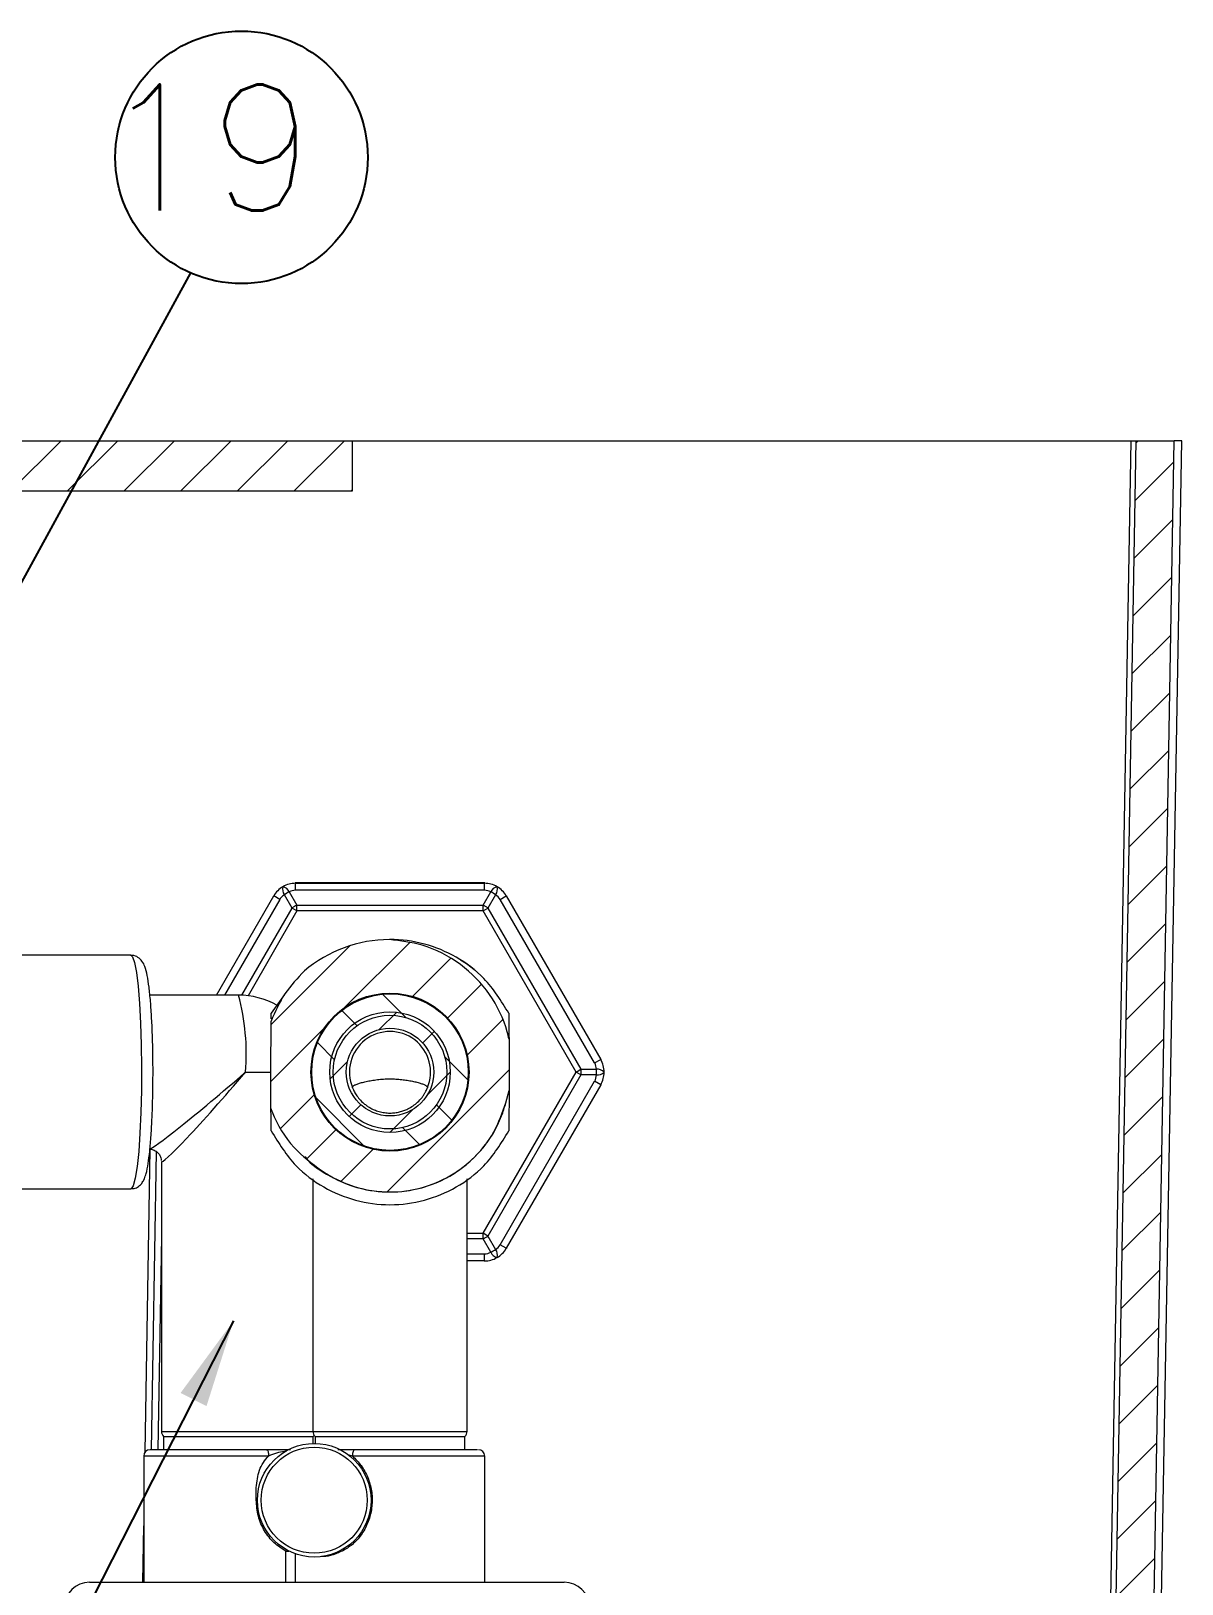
# Model space of a CAD drawing. Extents: x 14808 to 20058, y -13198 to -11680.
# Drawn here: x 15998.9 to 16044.4, y -12186.8 to -12125.3 of the extents above; entities that cross this region are included whole.
import ezdxf

# ---------------------------------------------------------------- set-up
doc = ezdxf.new("R2010")
doc.units = 0
doc.header["$LTSCALE"] = 7
doc.header["$MEASUREMENT"] = 0
doc.layers.get('0').update_dxf_attribs({"color": 2, "linetype": 'CONTINUOUS'})
doc.layers.add('D', color=2, linetype='CONTINUOUS')
doc.layers.add('DWG', color=7, linetype='CONTINUOUS')
doc.styles.add('GHS', font='romans', dxfattribs={"bigfont": 'ghs'})
doc.dimstyles.new('STANDARD$7', dxfattribs={"dimtxt": 3.5, "dimasz": 3, "dimexe": 1, "dimexo": 0.0625, "dimgap": 1, "dimtad": 1, "dimdec": 4, "dimzin": 0, "dimdsep": 46, "dimtxsty": 'GHS', "dimcen": 1, "dimclrt": 2, "dimadec": 0, "dimazin": 0, "dimtfac": 1, "dimtdec": 4, "dimtofl": 0, "dimtmove": 0, "dimatfit": 3, "dimfxl": 1, "dimtolj": 1, "dimtzin": 0, "dimarcsym": 0})
pattern_1 = [(45, (16191.9034, -11909.3088), (-1.122532, 1.122532), [])]

msp = doc.modelspace()

# ---------------------------------------------------------------- hatches: boundary and pattern name
at = {"linetype": 'Continuous', "lineweight": 0}
h = msp.add_hatch(dxfattribs=at)
h.set_pattern_fill('ANSI31', color=2, scale=0.5, style=0)
h.set_pattern_definition(pattern_1)
h.paths.add_polyline_path([(16011.582, -12141.568), (15771.582, -12141.568), (15771.582, -12143.568), (16011.582, -12143.568)], flags=0)
h = msp.add_hatch(dxfattribs=at)
h.set_pattern_fill('ANSI31', color=2, scale=0.5, style=0)
h.set_pattern_definition(pattern_1)
edge = h.paths.add_edge_path(flags=0)
edge.add_ellipse((16030.803, -12189.068), major_axis=(12.5, 0), ratio=0.999976, start_angle=270, end_angle=359.00002)
edge.add_line((16043.301, -12189.286), (16044.134, -12141.568))
edge.add_line((16044.134, -12141.568), (16042.634, -12141.568))
edge.add_line((16042.634, -12141.568), (16041.802, -12189.251))
edge.add_ellipse((16031.303, -12189.068), major_axis=(-10.5, 0), ratio=0.999976, start_angle=90, end_angle=179.00002, ccw=False)
edge.add_line((16031.303, -12199.568), (15949.231, -12199.568))
edge.add_ellipse((15949.231, -12206.068), major_axis=(6.5, 0), ratio=0.999976, start_angle=90, end_angle=175.90396)
edge.add_ellipse((15942.249, -12205.568), major_axis=(0.5, 0), ratio=0.999976, start_angle=270, end_angle=355.90396, ccw=False)
edge.add_line((15942.249, -12206.068), (15941.205, -12206.068))
edge.add_line((15941.205, -12206.068), (15941.217, -12206.768))
edge.add_line((15941.217, -12206.768), (15942.22, -12206.768))
edge.add_line((15942.22, -12206.768), (15942.242, -12208.068))
edge.add_line((15942.242, -12208.068), (15944.195, -12208.068))
edge.add_line((15944.195, -12208.068), (15944.223, -12206.48))
edge.add_ellipse((15949.222, -12206.568), major_axis=(-5, 0), ratio=0.999976, start_angle=270, end_angle=359.00002, ccw=False)
edge.add_line((15949.222, -12201.568), (16030.803, -12201.568))
at = {"layer": 'DWG', "linetype": 'Continuous', "lineweight": 15}
h = msp.add_hatch(dxfattribs=at)
h.set_pattern_fill('ANSI31', scale=0.5, style=0)
h.set_pattern_definition(pattern_1)
edge = h.paths.add_edge_path(flags=0)
edge.add_spline(control_points=[(16010.375, -12170.466), (16010.526, -12170.571), (16010.683, -12170.667), (16010.845, -12170.753), (16011.314, -12171.004), (16011.832, -12171.177), (16012.357, -12171.258), (16012.882, -12171.339), (16013.428, -12171.33), (16013.95, -12171.233), (16014.472, -12171.136), (16014.985, -12170.947), (16015.445, -12170.683), (16015.906, -12170.418), (16016.327, -12170.07), (16016.674, -12169.668), (16017.021, -12169.266), (16017.304, -12168.799), (16017.498, -12168.304), (16017.565, -12168.133), (16017.623, -12167.958), (16017.67, -12167.78)], knot_values=[0, 0, 0, 0, 0.001102, 0.001102, 0.001102, 0.004329, 0.004329, 0.004329, 0.007557, 0.007557, 0.007557, 0.010784, 0.010784, 0.010784, 0.014011, 0.014011, 0.014011, 0.017239, 0.017239, 0.017239, 0.018342, 0.018342, 0.018342, 0.018342], weights=[1, 1, 1, 1, 1, 1, 1, 1, 1, 1, 1, 1, 1, 1, 1, 1, 1, 1, 1, 1, 1, 1], degree=3, periodic=0)
edge.add_spline(control_points=[(16017.67, -12167.78), (16017.722, -12167.622), (16017.765, -12167.461), (16017.8, -12167.298)], knot_values=[0, 0, 0, 0, 0.000998, 0.000998, 0.000998, 0.000998], weights=[1, 1, 1, 1], degree=3, periodic=0)
edge.add_line((16017.8, -12167.298), (16017.807, -12166.568))
edge.add_line((16017.807, -12166.568), (16017.795, -12165.264))
edge.add_spline(control_points=[(16017.795, -12165.264), (16017.774, -12165.168), (16017.751, -12165.072), (16017.724, -12164.978), (16017.576, -12164.45), (16017.335, -12163.941), (16017.022, -12163.491), (16016.707, -12163.041), (16016.314, -12162.637), (16015.871, -12162.311), (16015.415, -12161.974), (16014.893, -12161.713), (16014.351, -12161.545), (16013.933, -12161.416), (16013.496, -12161.339), (16013.059, -12161.318)], knot_values=[0.001797, 0.001797, 0.001797, 0.001797, 0.002384, 0.002384, 0.002384, 0.005695, 0.005695, 0.005695, 0.009011, 0.009011, 0.009011, 0.012439, 0.012439, 0.012439, 0.015066, 0.015066, 0.015066, 0.015066], weights=[1, 1, 1, 1, 1, 1, 1, 1, 1, 1, 1, 1, 1, 1, 1, 1], degree=3, periodic=0)
edge.add_arc((16013.082, -12166.568), 5.25, 90.24639, 130.18464)
edge.add_spline(control_points=[(16009.694, -12162.557), (16009.405, -12162.829), (16009.145, -12163.135), (16008.924, -12163.465), (16008.699, -12163.801), (16008.513, -12164.167), (16008.374, -12164.546)], knot_values=[0, 0, 0, 0, 0.002382, 0.002382, 0.002382, 0.004823, 0.004823, 0.004823, 0.004823], weights=[1, 1, 1, 1, 1, 1, 1], degree=3, periodic=0)
edge.add_line((16008.374, -12164.546), (16008.357, -12166.568))
edge.add_line((16008.357, -12166.568), (16008.369, -12168.014))
edge.add_spline(control_points=[(16008.369, -12168.014), (16008.385, -12168.057), (16008.402, -12168.1), (16008.419, -12168.143), (16008.625, -12168.654), (16008.921, -12169.136), (16009.284, -12169.55), (16009.598, -12169.906), (16009.97, -12170.219), (16010.375, -12170.466)], knot_values=[0.002108, 0.002108, 0.002108, 0.002108, 0.002384, 0.002384, 0.002384, 0.005709, 0.005709, 0.005709, 0.008569, 0.008569, 0.008569, 0.008569], weights=[1, 1, 1, 1, 1, 1, 1, 1, 1, 1], degree=3, periodic=0)
edge = h.paths.add_edge_path(flags=0)
edge.add_arc((16013.082, -12166.568), 3.129, 0, 360)
h = msp.add_hatch(dxfattribs=at)
h.set_pattern_fill('ANSI31', scale=0.5, angle=90, style=0)
h.set_pattern_definition([(135, (16191.9034, -11909.3088), (-1.122532, -1.122532), [])])
edge = h.paths.add_edge_path(flags=0)
edge.add_arc((16013.082, -12166.568), 3.099, 0, 360)
edge = h.paths.add_edge_path(flags=0)
edge.add_arc((16013.082, -12166.568), 2.251, 0, 360)
h = msp.add_hatch(dxfattribs=at)
h.set_pattern_fill('ANSI31', scale=0.5, style=0)
h.set_pattern_definition(pattern_1)
edge = h.paths.add_edge_path(flags=0)
edge.add_arc((16013.082, -12166.568), 2.387, 0, 360)
edge = h.paths.add_edge_path(flags=0)
edge.add_arc((16013.082, -12166.568), 1.734, 0, 360)

# ---------------------------------------------------------------- linework, layer by layer
at = {"color": 7, "linetype": 'Continuous', "lineweight": 15}
for p, q in [((16011.582, -12141.568), (16011.582, -12143.568)), ((16011.582, -12141.568), (16021.582, -12141.568)), ((16021.582, -12141.568), (16021.832, -12141.568)), ((16021.832, -12141.568), (16022.081, -12141.568)), ((16022.081, -12141.568), (16042.433, -12141.568)), ((16041.595, -12189.251), (16042.433, -12141.568)), ((16041.802, -12189.251), (16042.634, -12141.568)), ((16042.433, -12141.568), (16042.634, -12141.568)), ((16042.634, -12141.568), (16044.134, -12141.568)), ((16043.301, -12189.286), (16044.134, -12141.568)), ((16043.601, -12189.286), (16044.44, -12141.568)), ((16044.44, -12141.568), (16044.134, -12141.568)), ((16011.582, -12143.568), (15771.582, -12143.568)), ((16002.815, -12161.943), (15976.43, -12161.943)), ((16003.634, -12181.518), (16003.84, -12169.728)), ((16004.032, -12170.102), (16004.032, -12180.803)), ((15976.43, -12171.193), (16002.815, -12171.193)), ((16004.119, -12180.993), (16004.119, -12181.518)), ((16004.119, -12180.993), (16010.044, -12180.993)), ((16010.044, -12181.268), (16010.044, -12180.993)), ((16010.119, -12180.993), (16010.119, -12181.268)), ((16010.119, -12180.993), (16013.082, -12180.993)), ((16003.332, -12181.768), (16003.332, -12186.768)), ((16008.197, -12181.518), (16007.082, -12181.518)), ((16007.785, -12183.518), (16007.785, -12183.018)), ((16008.957, -12185.533), (16009.082, -12185.533)), ((16009.332, -12185.639), (16009.332, -12186.768)), ((16001.185, -12186.768), (16010.582, -12186.768))]:
    msp.add_line(p, q, dxfattribs=at)
at = {"color": 8, "linetype": 'Continuous', "lineweight": 15}
for p, q in [((16003.383, -12181.616), (16003.592, -12169.623)), ((16004.032, -12173.075), (16003.884, -12181.518)), ((16016.821, -12174.044), (16016.132, -12174.044)), ((16016.833, -12174.065), (16016.821, -12174.044)), ((16004.032, -12180.803), (16010.032, -12180.803)), ((16008.277, -12181.768), (16003.332, -12181.768)), ((16011.595, -12181.768), (16011.428, -12181.725)), ((16003.293, -12186.768), (16003.332, -12184.537)), ((16008.957, -12186.768), (16008.957, -12185.533))]:
    msp.add_line(p, q, dxfattribs=at)
at = {"color": 8, "linetype": 'Continuous', "lineweight": 15, "flags": 128}
for points in [[(16002.815, -12161.943), (16002.882, -12161.999), (16002.964, -12162.228), (16003.039, -12162.623), (16003.107, -12163.17), (16003.163, -12163.847), (16003.205, -12164.629), (16003.233, -12165.485), (16003.245, -12166.383), (16003.24, -12167.289), (16003.218, -12168.166)], [(16003.218, -12168.166), (16003.182, -12168.982), (16003.131, -12169.705), (16003.068, -12170.308), (16002.995, -12170.767), (16002.916, -12171.064), (16002.832, -12171.189), (16002.815, -12171.193)]]:
    msp.add_lwpolyline(points, dxfattribs=at)
msp.add_circle((16007.202, -12130.346), 5)
at = {"color": 7, "linetype": 'Continuous', "lineweight": 15}
for radius in [2.25, 2.1]:
    msp.add_circle((16010.082, -12183.518), radius, dxfattribs=at)
for centre, radius, start, end in [((16004.282, -12180.803), 0.25, 180, 229.4584), ((16010.282, -12180.803), 0.25, 180, 229.4584), ((16009.882, -12180.803), 0.25, 310.5416, 323.1301), ((16003.582, -12181.768), 0.25, 90, 180), ((16001.185, -12187.768), 1, 90, 179.5)]:
    msp.add_arc(centre, radius, start, end, dxfattribs=at)
msp.add_ellipse((16016.819, -12173.042), major_axis=(-0.26, 0.968), ratio=0.997476, start_param=2.88012, end_param=3.403697, dxfattribs=at)
for points, knots in [([(16003.675, -12168.01), (16003.679, -12167.875), (16003.691, -12167.481), (16003.7, -12166.796), (16003.697, -12165.976), (16003.679, -12165.177), (16003.647, -12164.428), (16003.601, -12163.757), (16003.543, -12163.184), (16003.472, -12162.719), (16003.396, -12162.425), (16003.301, -12162.203), (16003.126, -12162.025), (16002.937, -12161.934), (16002.83, -12161.95), (16002.805, -12161.954)], [0, 0, 0, 0, 0.051341, 0.149388, 0.247457, 0.345546, 0.443759, 0.542281, 0.641464, 0.742194, 0.847718, 0.912274, 0.952102, 0.988892, 1, 1, 1, 1]), ([(16002.823, -12171.182), (16002.882, -12171.179), (16003.016, -12171.174), (16003.179, -12171.063), (16003.294, -12170.927), (16003.37, -12170.773), (16003.44, -12170.556), (16003.506, -12170.216), (16003.571, -12169.707), (16003.623, -12169.088), (16003.656, -12168.5), (16003.67, -12168.127), (16003.675, -12168.01)], [0, 0, 0, 0, 0.040313, 0.0906854, 0.1418299, 0.210041, 0.3112881, 0.4693683, 0.6186453, 0.7758513, 0.9299695, 1, 1, 1, 1]), ([(16003.569, -12169.622), (16003.586, -12169.622), (16003.653, -12169.621), (16003.791, -12169.672), (16003.931, -12169.79), (16004.012, -12169.936), (16004.022, -12170.026), (16004.026, -12170.061)], [0, 0, 0, 0, 0.081279, 0.328739, 0.589773, 0.84209, 1, 1, 1, 1]), ([(16007.082, -12181.518), (16006.641, -12181.518), (16005.964, -12181.518), (16005.149, -12181.518), (16004.588, -12181.518), (16004.137, -12181.518), (16003.7, -12181.518), (16003.628, -12181.518), (16003.582, -12181.518)], [0, 0, 0, 0, 0.2394568, 0.3683607, 0.5, 0.6316393, 0.7605432, 1, 1, 1, 1]), ([(16007.785, -12183.018), (16007.81, -12182.785), (16007.847, -12182.436), (16008.06, -12182.023), (16008.205, -12181.852), (16008.277, -12181.768)], [0, 0, 0, 0, 0.5038936, 0.7538746, 1, 1, 1, 1]), ([(16009.143, -12181.518), (16009.058, -12181.518), (16008.743, -12181.518), (16008.428, -12181.518), (16008.197, -12181.518)], [0, 0, 0, 0, 0.268527, 1, 1, 1, 1]), ([(16011.595, -12181.768), (16011.716, -12181.889), (16011.961, -12182.134), (16012.219, -12182.614), (16012.372, -12183.141), (16012.389, -12183.694), (16012.285, -12184.235), (16012.067, -12184.733), (16011.746, -12185.155), (16011.347, -12185.464), (16010.934, -12185.652), (16010.584, -12185.756), (16010.426, -12185.745), (16010.374, -12185.741)], [0, 0, 0, 0, 0.094771, 0.191355, 0.288689, 0.386419, 0.484248, 0.581172, 0.675652, 0.769411, 0.86185, 0.954517, 1, 1, 1, 1]), ([(16011.694, -12181.518), (16011.528, -12181.518), (16011.301, -12181.518), (16011.071, -12181.518), (16011.01, -12181.518)], [0, 0, 0, 0, 0.733321, 1, 1, 1, 1]), ([(16008.957, -12185.533), (16008.798, -12185.433), (16008.478, -12185.231), (16008.094, -12184.741), (16007.834, -12184.157), (16007.801, -12183.732), (16007.785, -12183.518)], [0, 0, 0, 0, 0.243263, 0.491421, 0.74419, 1, 1, 1, 1])]:
    msp.add_open_spline(points, degree=3, knots=knots, dxfattribs=at)
for points in [[(16008.197, -12181.518), (16008.208, -12181.521), (16008.229, -12181.529), (16008.255, -12181.587), (16008.273, -12181.669), (16008.276, -12181.735), (16008.277, -12181.768)], [(16011.694, -12181.518), (16011.681, -12181.521), (16011.655, -12181.529), (16011.622, -12181.587), (16011.599, -12181.669), (16011.596, -12181.735), (16011.595, -12181.768)], [(16013.082, -12181.518), (16012.843, -12181.518), (16012.366, -12181.518), (16011.918, -12181.518), (16011.694, -12181.518)]]:
    msp.add_open_spline(points, degree=3, dxfattribs=at)
at = {"color": 8, "linetype": 'Continuous', "lineweight": 15}
msp.add_open_spline([(16008.999, -12181.575), (16008.966, -12181.578), (16008.726, -12181.598), (16008.485, -12181.689), (16008.277, -12181.768)], degree=3, knots=[0, 0, 0, 0, 0.1366123, 1, 1, 1, 1], dxfattribs=at)
at = {"layer": 'DWG', "color": 7, "linetype": 'Continuous', "lineweight": 15}
for p, q in [((15771.582, -12141.568), (16011.582, -12141.568)), ((16009.329, -12159.068), (16009.342, -12159.091)), ((16016.834, -12159.068), (16009.329, -12159.068)), ((16009.342, -12159.368), (16009.342, -12159.091)), ((16009.342, -12159.091), (16016.821, -12159.091)), ((16016.821, -12159.091), (16016.834, -12159.068)), ((16016.821, -12159.368), (16016.821, -12159.091)), ((16006.209, -12163.518), (16008.476, -12159.591)), ((16008.716, -12159.729), (16006.529, -12163.518)), ((16008.476, -12159.591), (16008.463, -12159.568)), ((16008.716, -12159.729), (16008.476, -12159.591)), ((16009.203, -12160.074), (16008.899, -12159.547)), ((16009.093, -12159.435), (16009.397, -12159.962)), ((16016.821, -12159.368), (16009.342, -12159.368)), ((16016.766, -12159.962), (16017.071, -12159.435)), ((16017.264, -12159.547), (16016.96, -12160.074)), ((16017.447, -12159.729), (16017.687, -12159.591)), ((16021.186, -12166.206), (16017.447, -12159.729)), ((16017.7, -12159.568), (16017.687, -12159.591)), ((16017.687, -12159.591), (16021.426, -12166.068)), ((16007.213, -12163.52), (16009.203, -12160.074)), ((16009.397, -12160.186), (16007.46, -12163.541)), ((16009.397, -12160.186), (16009.203, -12160.074)), ((16009.397, -12160.186), (16009.397, -12159.962)), ((16009.397, -12159.962), (16016.766, -12159.962)), ((16016.766, -12160.186), (16009.397, -12160.186)), ((16016.766, -12160.186), (16016.766, -12159.962)), ((16016.766, -12160.186), (16016.96, -12160.074)), ((16020.451, -12166.568), (16016.766, -12160.186)), ((16016.96, -12160.074), (16020.644, -12166.456)), ((16007.082, -12163.518), (16003.573, -12163.518)), ((16008.908, -12163.497), (16008.377, -12164.238)), ((16008.357, -12166.568), (16008.374, -12164.546)), ((16008.375, -12164.459), (16008.377, -12164.238)), ((16017.795, -12165.264), (16017.807, -12166.568)), ((16007.365, -12166.568), (16008.357, -12166.568)), ((16008.369, -12168.014), (16008.357, -12166.568)), ((16016.766, -12172.95), (16020.451, -12166.568)), ((16017.807, -12166.568), (16017.8, -12167.298)), ((16020.451, -12166.568), (16020.644, -12166.456)), ((16020.644, -12166.679), (16020.451, -12166.568)), ((16020.644, -12166.456), (16021.253, -12166.456)), ((16021.186, -12166.206), (16021.426, -12166.068)), ((16021.426, -12166.068), (16021.452, -12166.068)), ((16020.644, -12166.679), (16016.96, -12173.061)), ((16017.447, -12173.406), (16021.186, -12166.929)), ((16021.426, -12167.068), (16017.687, -12173.544)), ((16021.253, -12166.679), (16020.644, -12166.679)), ((16021.426, -12167.068), (16021.186, -12166.929)), ((16021.452, -12167.068), (16021.426, -12167.068)), ((16017.67, -12167.78), (16017.8, -12167.298)), ((16010.032, -12170.787), (16010.032, -12180.803)), ((16016.132, -12180.803), (16016.132, -12170.787)), ((16016.132, -12172.95), (16016.766, -12172.95)), ((16016.766, -12173.173), (16016.132, -12173.173)), ((16016.96, -12173.061), (16016.766, -12172.95)), ((16016.766, -12173.173), (16016.766, -12172.95)), ((16017.071, -12173.7), (16016.766, -12173.173)), ((16016.96, -12173.061), (16017.264, -12173.588)), ((16016.132, -12173.768), (16016.821, -12173.768)), ((16016.821, -12174.044), (16016.821, -12173.768)), ((16017.687, -12173.544), (16017.447, -12173.406)), ((16017.687, -12173.544), (16017.699, -12173.565)), ((16010.032, -12180.803), (16016.132, -12180.803)), ((16013.082, -12180.993), (16016.044, -12180.993)), ((16016.044, -12181.518), (16016.044, -12180.993)), ((16016.832, -12181.768), (16011.595, -12181.768)), ((16016.832, -12186.768), (16016.832, -12181.768)), ((16010.582, -12186.768), (16019.979, -12186.768))]:
    msp.add_line(p, q, dxfattribs=at)
for radius in [3.129, 3.099, 2.387, 2.251, 1.734]:
    msp.add_circle((16013.082, -12166.568), radius, dxfattribs=at)
for centre, radius, start, end in [((16009.195, -12159.329), 0.367, 163.59931, 216.29831), ((16008.756, -12159.583), 0.367, 23.70169, 76.40069), ((16017.407, -12159.583), 0.367, 103.59931, 156.29831), ((16016.968, -12159.329), 0.367, 323.70169, 16.40069), ((16009.615, -12160.563), 1.243, 114.83805, 125.16195), ((16016.549, -12160.563), 1.243, 54.83805, 65.16195), ((16009.919, -12161.09), 1.243, 114.83805, 125.16195), ((16016.244, -12161.09), 1.243, 54.83805, 65.16195), ((16013.082, -12166.568), 5.25, 90.24639, 130.18464), ((16007.082, -12166.568), 3.05, 60.15538, 90), ((15998.306, -12165.871), 9.086, 355.60487, 15.01357), ((16013.082, -12166.568), 1.608, 337.25239, 202.74761), ((16019.407, -12166.568), 1.243, 354.83805, 5.16195), ((16021.293, -12166.821), 0.367, 43.59931, 96.29831), ((16020.016, -12166.568), 1.243, 354.83805, 5.16195), ((16021.293, -12166.314), 0.367, 263.70169, 316.40069), ((16016.244, -12172.045), 1.243, 294.83805, 305.16195), ((16016.549, -12172.573), 1.243, 294.83805, 305.16195), ((16017.407, -12173.553), 0.367, 203.70169, 256.40069), ((16016.968, -12173.806), 0.367, 343.59931, 36.29831), ((16015.882, -12180.803), 0.25, 310.5416, 0), ((16016.582, -12181.768), 0.25, 0, 90), ((16019.979, -12187.768), 1, 0.5, 90)]:
    msp.add_arc(centre, radius, start, end, dxfattribs=at)
for centre, major_axis, ratio, start_param, end_param in [((16009.344, -12160.093), (-0.709, 0.709), 0.997476, 6.021081, 6.544658), ((16009.344, -12160.093), (-0.26, 0.968), 0.997476, 6.021713, 6.54529), ((16016.819, -12160.093), (0.26, 0.968), 0.997476, 6.021081, 6.544658), ((16016.819, -12160.093), (0.709, 0.709), 0.997476, 6.021713, 6.54529), ((16009.15, -12159.982), (-0.354, 0.356), 0.994919, 6.023252, 6.546829), ((16009.344, -12159.87), (-0.132, 0.485), 0.994919, 6.019542, 6.543119), ((16016.819, -12159.87), (0.132, 0.485), 0.994919, 6.023252, 6.546829), ((16017.013, -12159.982), (0.354, 0.356), 0.994919, 6.019542, 6.543119), ((16007.082, -12166.568), (3.544, 3.047), 0.039578, 3.187596, 4.758393), ((16007.082, -12166.568), (3.046, 3.547), 0.046032, 3.096495, 4.751891), ((16020.751, -12166.456), (0.486, 0.129), 0.994919, 6.023252, 6.546829), ((16020.557, -12166.568), (0.968, 0.259), 0.997476, 6.021081, 6.544658), ((16020.557, -12166.568), (0.968, -0.259), 0.997476, 6.021713, 6.54529), ((16020.751, -12166.679), (0.486, -0.129), 0.994919, 6.019542, 6.543119), ((16016.819, -12173.265), (-0.132, 0.485), 0.994919, 2.877949, 3.401526), ((16017.013, -12173.154), (-0.354, 0.356), 0.994919, 2.881659, 3.405236), ((16016.819, -12173.042), (-0.709, 0.709), 0.997476, 2.879488, 3.403065)]:
    msp.add_ellipse(centre, major_axis=major_axis, ratio=ratio, start_param=start_param, end_param=end_param, dxfattribs=at)
for points, knots in [([(16017.786, -12164.238), (16017.486, -12163.752), (16016.943, -12162.871), (16015.734, -12161.972), (16014.458, -12161.438), (16013.532, -12161.316), (16013.066, -12161.318), (16013.059, -12161.318)], [0, 0, 0, 0, 0.2907234, 0.5271295, 0.7606982, 0.9961313, 1, 1, 1, 1]), ([(16017.795, -12165.264), (16017.773, -12165.168), (16017.624, -12164.539), (16017.094, -12163.436), (16015.913, -12162.23), (16014.497, -12161.495), (16013.495, -12161.371), (16013.059, -12161.318)], [0, 0, 0, 0, 0.044662, 0.293699, 0.543395, 0.801197, 1, 1, 1, 1]), ([(16016.463, -12162.551), (16016.308, -12162.428), (16016.125, -12162.282), (16015.921, -12162.17), (16015.89, -12162.153)], [0, 0, 0, 0, 0.848505, 1, 1, 1, 1]), ([(16009.694, -12162.557), (16009.418, -12162.847), (16008.862, -12163.433), (16008.538, -12164.173), (16008.374, -12164.546)], [0, 0, 0, 0, 0.495496, 1, 1, 1, 1]), ([(16017.786, -12164.238), (16017.788, -12164.389), (16017.79, -12164.729), (16017.793, -12165.073), (16017.795, -12165.264)], [0, 0, 0, 0, 0.444574, 1, 1, 1, 1]), ([(16011.598, -12167.189), (16011.597, -12167.184), (16011.594, -12167.173), (16011.597, -12167.157), (16011.607, -12167.14), (16011.626, -12167.121), (16011.654, -12167.1), (16011.694, -12167.077), (16011.745, -12167.054), (16011.806, -12167.031), (16011.876, -12167.007), (16011.955, -12166.984), (16012.043, -12166.961), (16012.138, -12166.939), (16012.24, -12166.918), (16012.348, -12166.898), (16012.463, -12166.88), (16012.581, -12166.865), (16012.702, -12166.852), (16012.824, -12166.842), (16012.951, -12166.836), (16013.076, -12166.834), (16013.197, -12166.836), (16013.315, -12166.841), (16013.433, -12166.849), (16013.548, -12166.861), (16013.659, -12166.875), (16013.766, -12166.89), (16013.869, -12166.908), (16013.968, -12166.927), (16014.063, -12166.948), (16014.152, -12166.969), (16014.235, -12166.992), (16014.31, -12167.015), (16014.376, -12167.038), (16014.434, -12167.061), (16014.482, -12167.084), (16014.519, -12167.107), (16014.546, -12167.128), (16014.562, -12167.149), (16014.57, -12167.17), (16014.566, -12167.183), (16014.565, -12167.189)], [0, 0, 0, 0, 0.020365, 0.040818, 0.061547, 0.082368, 0.108004, 0.133816, 0.160182, 0.186738, 0.212545, 0.238531, 0.265083, 0.291831, 0.3176, 0.343552, 0.370092, 0.396841, 0.422016, 0.44738, 0.473357, 0.499553, 0.523432, 0.547481, 0.572061, 0.596819, 0.620639, 0.644612, 0.669056, 0.693658, 0.718717, 0.743944, 0.769689, 0.795613, 0.821338, 0.847239, 0.8737, 0.900353, 0.924864, 0.94953, 0.974681, 1, 1, 1, 1]), ([(16011.598, -12167.189), (16011.604, -12167.203), (16011.615, -12167.231), (16011.659, -12167.329), (16011.738, -12167.467), (16011.869, -12167.643), (16012.016, -12167.788), (16012.16, -12167.899), (16012.293, -12167.984), (16012.456, -12168.065), (16012.65, -12168.134), (16012.862, -12168.178), (16013.072, -12168.192), (16013.275, -12168.18), (16013.459, -12168.147), (16013.633, -12168.094), (16013.816, -12168.015), (16014.002, -12167.904), (16014.193, -12167.75), (16014.329, -12167.599), (16014.423, -12167.466), (16014.481, -12167.37), (16014.525, -12167.284), (16014.553, -12167.22), (16014.561, -12167.198), (16014.565, -12167.189)], [0, 0, 0, 0, 0.033442, 0.068261, 0.128461, 0.190144, 0.255819, 0.289553, 0.323606, 0.36712, 0.411724, 0.455306, 0.500561, 0.538473, 0.577527, 0.61508, 0.653457, 0.708372, 0.764858, 0.835516, 0.87176, 0.908278, 0.942429, 0.97719, 1, 1, 1, 1]), ([(16009.718, -12169.914), (16009.72, -12169.916), (16009.961, -12170.258), (16010.705, -12170.704), (16011.833, -12171.21), (16013.083, -12171.367), (16014.323, -12171.204), (16015.484, -12170.724), (16016.473, -12169.96), (16017.257, -12168.965), (16017.532, -12168.177), (16017.67, -12167.78)], [0, 0, 0, 0, 0.000707, 0.126184, 0.250154, 0.375114, 0.500075, 0.624045, 0.749522, 0.873967, 1, 1, 1, 1]), ([(16010.375, -12170.466), (16010.53, -12170.565), (16011.131, -12170.952), (16012.345, -12171.345), (16013.966, -12171.323), (16015.492, -12170.761), (16016.74, -12169.728), (16017.409, -12168.641), (16017.616, -12167.956), (16017.67, -12167.78)], [0, 0, 0, 0, 0.060741, 0.236428, 0.412114, 0.5878, 0.763486, 0.939173, 1, 1, 1, 1]), ([(16017.8, -12167.298), (16017.799, -12167.445), (16017.796, -12167.788), (16017.791, -12168.322), (16017.788, -12168.706), (16017.786, -12168.898)], [0, 0, 0, 0, 0.272533, 0.636284, 1, 1, 1, 1]), ([(16008.369, -12168.014), (16008.386, -12168.057), (16008.598, -12168.614), (16009.161, -12169.569), (16009.991, -12170.182), (16010.375, -12170.466)], [0, 0, 0, 0, 0.043267, 0.556827, 1, 1, 1, 1]), ([(16008.377, -12168.898), (16008.376, -12168.746), (16008.373, -12168.457), (16008.37, -12168.164), (16008.369, -12168.025)], [0, 0, 0, 0, 0.522256, 1, 1, 1, 1]), ([(16008.377, -12168.898), (16008.677, -12169.383), (16009.22, -12170.264), (16010.429, -12171.164), (16011.706, -12171.697), (16013.082, -12171.878), (16014.457, -12171.697), (16015.734, -12171.164), (16016.943, -12170.264), (16017.486, -12169.383), (16017.786, -12168.898)], [0, 0, 0, 0, 0.145926, 0.264588, 0.381826, 0.5, 0.618174, 0.735412, 0.854074, 1, 1, 1, 1]), ([(16016.552, -12181.518), (16016.542, -12181.518), (16016.52, -12181.518), (16016.057, -12181.518), (16015.268, -12181.518), (16014.223, -12181.518), (16013.455, -12181.518), (16013.082, -12181.518)], [0, 0, 0, 0, 0.161038, 0.36498, 0.580519, 0.796058, 1, 1, 1, 1])]:
    msp.add_open_spline(points, degree=3, knots=knots, dxfattribs=at)

# ---------------------------------------------------------------- texts
at = {"layer": 'DWG', "style": 'GHS'}
msp.add_text('19', height=5, dxfattribs=at).set_placement((16001.611, -12132.457))

# ---------------------------------------------------------------- leaders
at = {"layer": 'D'}
for points in [[(15990.423, -12161.943), (16005.19, -12134.923)], [(16006.889, -12176.412), (15989.751, -12210.129)]]:
    msp.add_leader(points, dimstyle='STANDARD$7', override={"dimscale": 1, "dimasz": 3.5, "dimtad": 0, "dimcen": 5, "dimtp": 0.1, "dimtm": 1e-09}, dxfattribs=at)

doc.saveas('drawing.dxf')
